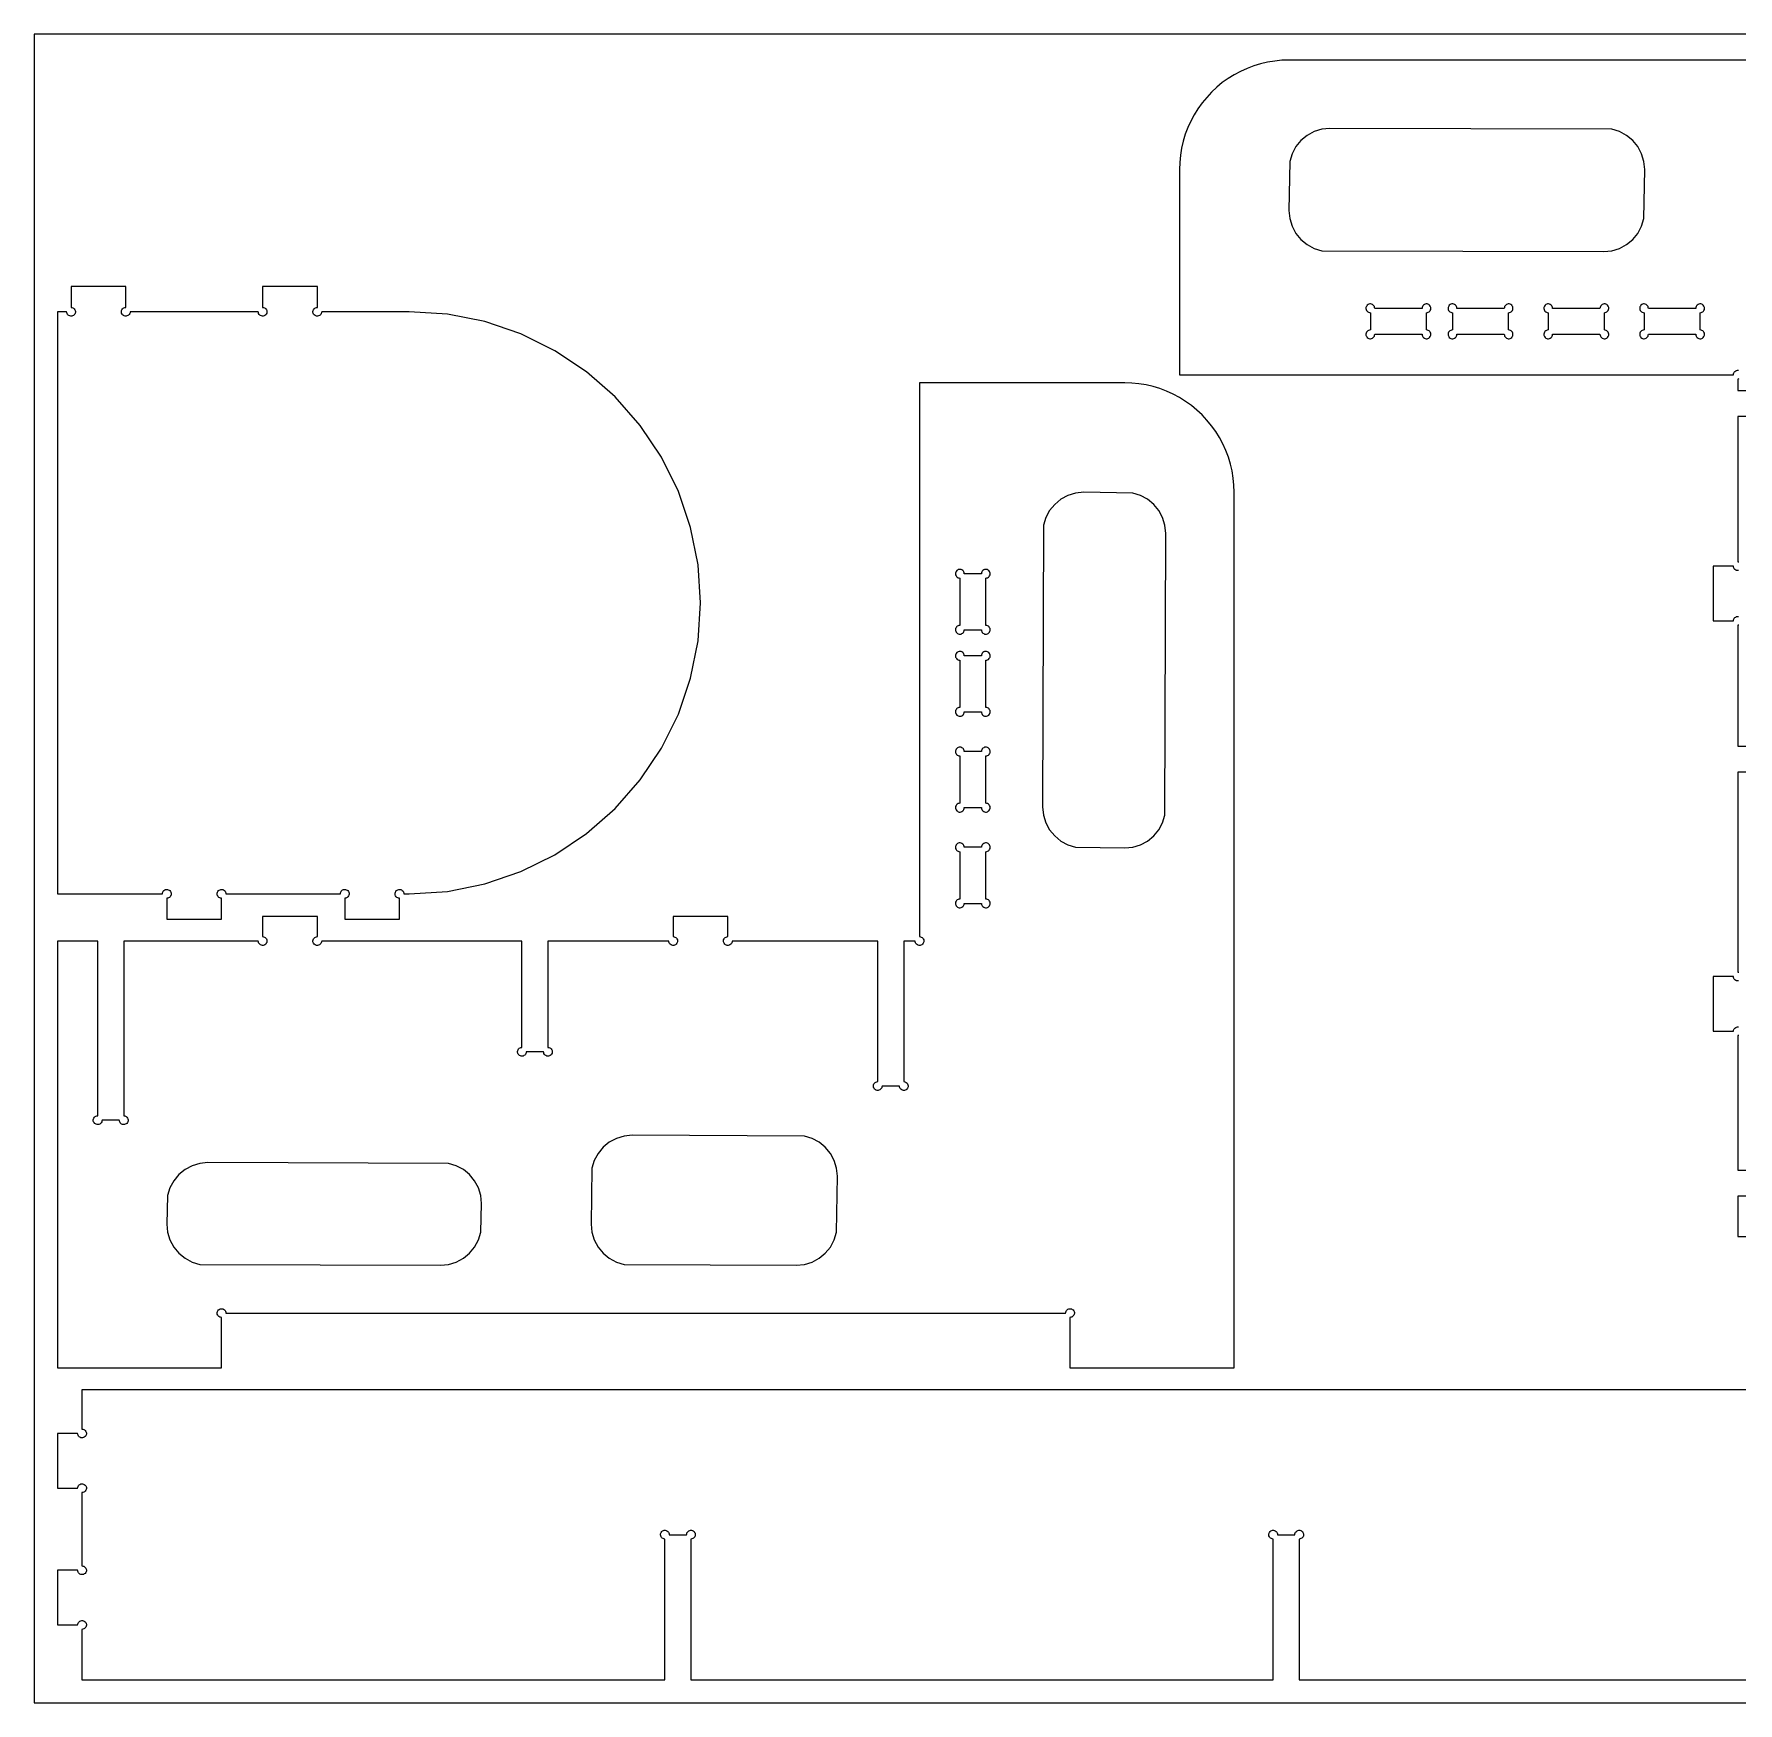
# Model space of a CAD drawing. Extents: x 0 to 2440, y -4410 to 1220.
# Drawn here: x 0 to 1245, y -2940 to -1720 of the extents above; entities that cross this region are included whole.
import ezdxf

# ---------------------------------------------------------------- set-up
doc = ezdxf.new("R2010")
doc.units = 0
doc.layers.add('CUT', color=1, linetype='Continuous')
doc.layers.add('REFERENCE-SHEET', color=8, linetype='Continuous')

msp = doc.modelspace()

# ---------------------------------------------------------------- linework, layer by layer
at = {"layer": 'CUT'}
for points in [[(1557, -1739), (917, -1739), (911.8, -1739.2), (906.6, -1739.7), (901.4, -1740.5), (896.3, -1741.7), (891.3, -1743.2), (886.4, -1745.1), (881.6, -1747.3), (877, -1749.7), (872.6, -1752.5), (868.3, -1755.5), (864.3, -1758.9), (860.4, -1762.4), (856.9, -1766.3), (853.5, -1770.3), (850.5, -1774.6), (847.7, -1779), (845.3, -1783.6), (843.1, -1788.4), (841.2, -1793.3), (839.7, -1798.3), (838.5, -1803.4), (837.7, -1808.6), (837.2, -1813.8), (837, -1819), (837, -1969), (1241.8, -1969), (1241.9, -1968.3), (1242.1, -1967.7), (1242.4, -1967.1), (1242.9, -1966.6), (1243.5, -1966.2), (1244.1, -1965.9), (1244.8, -1965.8), (1245.5, -1965.8)], [(1245.7, -1972.1), (1245, -1972.2), (1245, -1980.5), (1347.8, -1980.5)], [(1347.8, -1999.5), (1245, -1999.5), (1245, -2105.8), (1245.7, -2105.9)], [(1245.5, -2112.2), (1244.8, -2112.2), (1244.1, -2112.1), (1243.5, -2111.8), (1242.9, -2111.4), (1242.4, -2110.9), (1242.1, -2110.3), (1241.9, -2109.7), (1241.8, -2109), (1227, -2109), (1227, -2149), (1241.8, -2149), (1241.9, -2148.3), (1242.1, -2147.7), (1242.4, -2147.1), (1242.9, -2146.6), (1243.5, -2146.2), (1244.1, -2145.9), (1244.8, -2145.8), (1245.5, -2145.8)], [(1245.7, -2152.1), (1245, -2152.2), (1245, -2240.5), (1322.8, -2240.5)], [(1322.8, -2259.5), (1245, -2259.5), (1245, -2405.8), (1245.7, -2405.9)], [(1245.5, -2412.2), (1244.8, -2412.2), (1244.1, -2412.1), (1243.5, -2411.8), (1242.9, -2411.4), (1242.4, -2410.9), (1242.1, -2410.3), (1241.9, -2409.7), (1241.8, -2409), (1227, -2409), (1227, -2449), (1241.8, -2449), (1241.9, -2448.3), (1242.1, -2447.7), (1242.4, -2447.1), (1242.9, -2446.6), (1243.5, -2446.2), (1244.1, -2445.9), (1244.8, -2445.8), (1245.5, -2445.8)], [(1245.7, -2452.1), (1245, -2452.2), (1245, -2550.5), (1372.8, -2550.5)], [(1372.8, -2569.5), (1245, -2569.5), (1245, -2599), (1557, -2599)], [(1795, -2711), (35, -2711), (35, -2739.8), (35.7, -2739.9), (36.3, -2740.1), (36.9, -2740.4), (37.4, -2740.9), (37.8, -2741.5), (38.1, -2742.1), (38.2, -2742.8), (38.2, -2743.5), (38, -2744.1), (37.7, -2744.7), (37.3, -2745.3), (36.7, -2745.7), (36.1, -2746), (35.5, -2746.2), (34.8, -2746.2), (34.1, -2746.1), (33.5, -2745.8), (32.9, -2745.4), (32.4, -2744.9), (32.1, -2744.3), (31.9, -2743.7), (31.8, -2743), (17, -2743), (17, -2783), (31.8, -2783), (31.9, -2782.3), (32.1, -2781.7), (32.4, -2781.1), (32.9, -2780.6), (33.5, -2780.2), (34.1, -2779.9), (34.8, -2779.8), (35.5, -2779.8), (36.1, -2780), (36.7, -2780.3), (37.3, -2780.7), (37.7, -2781.3), (38, -2781.9), (38.2, -2782.5), (38.2, -2783.2), (38.1, -2783.9), (37.8, -2784.5), (37.4, -2785.1), (36.9, -2785.6), (36.3, -2785.9), (35.7, -2786.1), (35, -2786.2), (35, -2839.8), (35.7, -2839.9), (36.3, -2840.1), (36.9, -2840.4), (37.4, -2840.9), (37.8, -2841.5), (38.1, -2842.1), (38.2, -2842.8), (38.2, -2843.5), (38, -2844.1), (37.7, -2844.7), (37.3, -2845.3), (36.7, -2845.7), (36.1, -2846), (35.5, -2846.2), (34.8, -2846.2), (34.1, -2846.1), (33.5, -2845.8), (32.9, -2845.4), (32.4, -2844.9), (32.1, -2844.3), (31.9, -2843.7), (31.8, -2843), (17, -2843), (17, -2883), (31.8, -2883), (31.9, -2882.3), (32.1, -2881.7), (32.4, -2881.1), (32.9, -2880.6), (33.5, -2880.2), (34.1, -2879.9), (34.8, -2879.8), (35.5, -2879.8), (36.1, -2880), (36.7, -2880.3), (37.3, -2880.7), (37.7, -2881.3), (38, -2881.9), (38.2, -2882.5), (38.2, -2883.2), (38.1, -2883.9), (37.8, -2884.5), (37.4, -2885.1), (36.9, -2885.6), (36.3, -2885.9), (35.7, -2886.1), (35, -2886.2), (35, -2923), (461, -2923), (461, -2820.2), (460.3, -2820.1), (459.7, -2819.9), (459.1, -2819.6), (458.6, -2819.1), (458.2, -2818.5), (457.9, -2817.9), (457.8, -2817.2), (457.8, -2816.5), (458, -2815.9), (458.3, -2815.3), (458.7, -2814.7), (459.3, -2814.3), (459.9, -2814), (460.5, -2813.8), (461.2, -2813.8), (461.9, -2813.9), (462.5, -2814.2), (463.1, -2814.6), (463.6, -2815.1), (463.9, -2815.7), (464.1, -2816.3), (464.2, -2817), (476.8, -2817), (476.9, -2816.3), (477.1, -2815.7), (477.4, -2815.1), (477.9, -2814.6), (478.5, -2814.2), (479.1, -2813.9), (479.8, -2813.8), (480.5, -2813.8), (481.1, -2814), (481.7, -2814.3), (482.3, -2814.7), (482.7, -2815.3), (483, -2815.9), (483.2, -2816.5), (483.2, -2817.2), (483.1, -2817.9), (482.8, -2818.5), (482.4, -2819.1), (481.9, -2819.6), (481.3, -2819.9), (480.7, -2820.1), (480, -2820.2), (480, -2923), (905.5, -2923), (905.5, -2820.2), (904.8, -2820.1), (904.2, -2819.9), (903.6, -2819.6), (903.1, -2819.1), (902.7, -2818.5), (902.4, -2817.9), (902.3, -2817.2), (902.3, -2816.5), (902.5, -2815.9), (902.8, -2815.3), (903.2, -2814.7), (903.8, -2814.3), (904.4, -2814), (905, -2813.8), (905.7, -2813.8), (906.4, -2813.9), (907, -2814.2), (907.6, -2814.6), (908.1, -2815.1), (908.4, -2815.7), (908.6, -2816.3), (908.7, -2817), (921.3, -2817), (921.4, -2816.3), (921.6, -2815.7), (921.9, -2815.1), (922.4, -2814.6), (923, -2814.2), (923.6, -2813.9), (924.3, -2813.8), (925, -2813.8), (925.6, -2814), (926.2, -2814.3), (926.8, -2814.7), (927.2, -2815.3), (927.5, -2815.9), (927.7, -2816.5), (927.7, -2817.2), (927.6, -2817.9), (927.3, -2818.5), (926.9, -2819.1), (926.4, -2819.6), (925.8, -2819.9), (925.2, -2820.1), (924.5, -2820.2), (924.5, -2923), (1350, -2923)]]:
    msp.add_lwpolyline(points, dxfattribs=at)
for points in [[(1177, -1819), (1176.4, -1813.1), (1174.7, -1807.5), (1171.9, -1802.3), (1168.2, -1797.8), (1163.7, -1794.1), (1158.5, -1791.3), (1152.9, -1789.6), (947, -1789), (941.1, -1789.6), (935.5, -1791.3), (930.3, -1794.1), (925.8, -1797.8), (922.1, -1802.3), (919.3, -1807.5), (917.6, -1813.1), (917, -1849), (917.6, -1854.9), (919.3, -1860.5), (922.1, -1865.7), (925.8, -1870.2), (930.3, -1873.9), (935.5, -1876.7), (941.1, -1878.4), (1147, -1879), (1152.9, -1878.4), (1158.5, -1876.7), (1163.7, -1873.9), (1168.2, -1870.2), (1171.9, -1865.7), (1174.7, -1860.5), (1176.4, -1854.9)], [(67, -1904.5), (27, -1904.5), (27, -1919.8), (27.7, -1919.9), (28.3, -1920.1), (28.9, -1920.4), (29.4, -1920.9), (29.8, -1921.5), (30.1, -1922.1), (30.2, -1922.8), (30.2, -1923.5), (30, -1924.1), (29.7, -1924.7), (29.3, -1925.3), (28.7, -1925.7), (28.1, -1926), (27.5, -1926.2), (26.8, -1926.2), (26.1, -1926.1), (25.5, -1925.8), (24.9, -1925.4), (24.4, -1924.9), (24.1, -1924.3), (23.9, -1923.7), (23.8, -1923), (17, -1923), (17, -2348.5), (93.8, -2348.5), (93.9, -2347.8), (94.1, -2347.2), (94.4, -2346.6), (94.9, -2346.1), (95.5, -2345.7), (96.1, -2345.4), (96.8, -2345.3), (97.5, -2345.3), (98.1, -2345.5), (98.7, -2345.8), (99.3, -2346.2), (99.7, -2346.8), (100, -2347.4), (100.2, -2348), (100.2, -2348.7), (100.1, -2349.4), (99.8, -2350), (99.4, -2350.6), (98.9, -2351.1), (98.3, -2351.4), (97.7, -2351.6), (97, -2351.7), (97, -2367), (137, -2367), (137, -2351.7), (136.3, -2351.6), (135.7, -2351.4), (135.1, -2351.1), (134.6, -2350.6), (134.2, -2350), (133.9, -2349.4), (133.8, -2348.7), (133.8, -2348), (134, -2347.4), (134.3, -2346.8), (134.7, -2346.2), (135.3, -2345.8), (135.9, -2345.5), (136.5, -2345.3), (137.2, -2345.3), (137.9, -2345.4), (138.5, -2345.7), (139.1, -2346.1), (139.6, -2346.6), (139.9, -2347.2), (140.1, -2347.8), (140.2, -2348.5), (223.8, -2348.5), (223.9, -2347.8), (224.1, -2347.2), (224.4, -2346.6), (224.9, -2346.1), (225.5, -2345.7), (226.1, -2345.4), (226.8, -2345.3), (227.5, -2345.3), (228.1, -2345.5), (228.7, -2345.8), (229.3, -2346.2), (229.7, -2346.8), (230, -2347.4), (230.2, -2348), (230.2, -2348.7), (230.1, -2349.4), (229.8, -2350), (229.4, -2350.6), (228.9, -2351.1), (228.3, -2351.4), (227.7, -2351.6), (227, -2351.7), (227, -2367), (267, -2367), (267, -2351.7), (266.3, -2351.6), (265.7, -2351.4), (265.1, -2351.1), (264.6, -2350.6), (264.2, -2350), (263.9, -2349.4), (263.8, -2348.7), (263.8, -2348), (264, -2347.4), (264.3, -2346.8), (264.7, -2346.2), (265.3, -2345.8), (265.9, -2345.5), (266.5, -2345.3), (267.2, -2345.3), (267.9, -2345.4), (268.5, -2345.7), (269.1, -2346.1), (269.6, -2346.6), (269.9, -2347.2), (270.1, -2347.8), (270.2, -2348.5), (274.2, -2348.5), (302, -2346.7), (329.3, -2341.3), (355.7, -2332.3), (380.6, -2320), (403.8, -2304.5), (424.7, -2286.2), (443, -2265.3), (458.5, -2242.1), (470.8, -2217.2), (479.8, -2190.8), (485.2, -2163.5), (487, -2135.8), (485.2, -2108), (479.8, -2080.7), (470.8, -2054.3), (458.5, -2029.4), (443, -2006.2), (424.7, -1985.3), (403.8, -1967), (380.6, -1951.5), (355.7, -1939.2), (329.3, -1930.2), (302, -1924.8), (274.2, -1923), (210.2, -1923), (210.1, -1923.7), (209.9, -1924.3), (209.6, -1924.9), (209.1, -1925.4), (208.5, -1925.8), (207.9, -1926.1), (207.2, -1926.2), (206.5, -1926.2), (205.9, -1926), (205.3, -1925.7), (204.7, -1925.3), (204.3, -1924.7), (204, -1924.1), (203.8, -1923.5), (203.8, -1922.8), (203.9, -1922.1), (204.2, -1921.5), (204.6, -1920.9), (205.1, -1920.4), (205.7, -1920.1), (206.3, -1919.9), (207, -1919.8), (207, -1904.5), (167, -1904.5), (167, -1919.8), (167.7, -1919.9), (168.3, -1920.1), (168.9, -1920.4), (169.4, -1920.9), (169.8, -1921.5), (170.1, -1922.1), (170.2, -1922.8), (170.2, -1923.5), (170, -1924.1), (169.7, -1924.7), (169.3, -1925.3), (168.7, -1925.7), (168.1, -1926), (167.5, -1926.2), (166.8, -1926.2), (166.1, -1926.1), (165.5, -1925.8), (164.9, -1925.4), (164.4, -1924.9), (164.1, -1924.3), (163.9, -1923.7), (163.8, -1923), (70.2, -1923), (70.1, -1923.7), (69.9, -1924.3), (69.6, -1924.9), (69.1, -1925.4), (68.5, -1925.8), (67.9, -1926.1), (67.2, -1926.2), (66.5, -1926.2), (65.9, -1926), (65.3, -1925.7), (64.7, -1925.3), (64.3, -1924.7), (64, -1924.1), (63.8, -1923.5), (63.8, -1922.8), (63.9, -1922.1), (64.2, -1921.5), (64.6, -1920.9), (65.1, -1920.4), (65.7, -1920.1), (66.3, -1919.9), (67, -1919.8)], [(1014.3, -1939.5), (1014.4, -1940.2), (1014.6, -1940.8), (1014.9, -1941.4), (1015.4, -1941.9), (1016, -1942.3), (1016.6, -1942.6), (1017.3, -1942.7), (1018, -1942.7), (1018.6, -1942.5), (1019.2, -1942.2), (1019.8, -1941.8), (1020.2, -1941.2), (1020.5, -1940.6), (1020.7, -1940), (1020.7, -1939.3), (1020.6, -1938.6), (1020.3, -1938), (1019.9, -1937.4), (1019.4, -1936.9), (1018.8, -1936.6), (1018.2, -1936.4), (1017.5, -1936.3), (1017.5, -1923.7), (1018.2, -1923.6), (1018.8, -1923.4), (1019.4, -1923.1), (1019.9, -1922.6), (1020.3, -1922), (1020.6, -1921.4), (1020.7, -1920.7), (1020.7, -1920), (1020.5, -1919.4), (1020.2, -1918.8), (1019.8, -1918.2), (1019.2, -1917.8), (1018.6, -1917.5), (1018, -1917.3), (1017.3, -1917.3), (1016.6, -1917.4), (1016, -1917.7), (1015.4, -1918.1), (1014.9, -1918.6), (1014.6, -1919.2), (1014.4, -1919.8), (1014.3, -1920.5), (979.7, -1920.5), (979.6, -1919.8), (979.4, -1919.2), (979.1, -1918.6), (978.6, -1918.1), (978, -1917.7), (977.4, -1917.4), (976.7, -1917.3), (976, -1917.3), (975.4, -1917.5), (974.8, -1917.8), (974.2, -1918.2), (973.8, -1918.8), (973.5, -1919.4), (973.3, -1920), (973.3, -1920.7), (973.4, -1921.4), (973.7, -1922), (974.1, -1922.6), (974.6, -1923.1), (975.2, -1923.4), (975.8, -1923.6), (976.5, -1923.7), (976.5, -1936.3), (975.8, -1936.4), (975.2, -1936.6), (974.6, -1936.9), (974.1, -1937.4), (973.7, -1938), (973.4, -1938.6), (973.3, -1939.3), (973.3, -1940), (973.5, -1940.6), (973.8, -1941.2), (974.2, -1941.8), (974.8, -1942.2), (975.4, -1942.5), (976, -1942.7), (976.7, -1942.7), (977.4, -1942.6), (978, -1942.3), (978.6, -1941.9), (979.1, -1941.4), (979.4, -1940.8), (979.6, -1940.2), (979.7, -1939.5)], [(1074.3, -1939.5), (1074.4, -1940.2), (1074.6, -1940.8), (1074.9, -1941.4), (1075.4, -1941.9), (1076, -1942.3), (1076.6, -1942.6), (1077.3, -1942.7), (1078, -1942.7), (1078.6, -1942.5), (1079.2, -1942.2), (1079.8, -1941.8), (1080.2, -1941.2), (1080.5, -1940.6), (1080.7, -1940), (1080.7, -1939.3), (1080.6, -1938.6), (1080.3, -1938), (1079.9, -1937.4), (1079.4, -1936.9), (1078.8, -1936.6), (1078.2, -1936.4), (1077.5, -1936.3), (1077.5, -1923.7), (1078.2, -1923.6), (1078.8, -1923.4), (1079.4, -1923.1), (1079.9, -1922.6), (1080.3, -1922), (1080.6, -1921.4), (1080.7, -1920.7), (1080.7, -1920), (1080.5, -1919.4), (1080.2, -1918.8), (1079.8, -1918.2), (1079.2, -1917.8), (1078.6, -1917.5), (1078, -1917.3), (1077.3, -1917.3), (1076.6, -1917.4), (1076, -1917.7), (1075.4, -1918.1), (1074.9, -1918.6), (1074.6, -1919.2), (1074.4, -1919.8), (1074.3, -1920.5), (1039.7, -1920.5), (1039.6, -1919.8), (1039.4, -1919.2), (1039.1, -1918.6), (1038.6, -1918.1), (1038, -1917.7), (1037.4, -1917.4), (1036.7, -1917.3), (1036, -1917.3), (1035.4, -1917.5), (1034.8, -1917.8), (1034.2, -1918.2), (1033.8, -1918.8), (1033.5, -1919.4), (1033.3, -1920), (1033.3, -1920.7), (1033.4, -1921.4), (1033.7, -1922), (1034.1, -1922.6), (1034.6, -1923.1), (1035.2, -1923.4), (1035.8, -1923.6), (1036.5, -1923.7), (1036.5, -1936.3), (1035.8, -1936.4), (1035.2, -1936.6), (1034.6, -1936.9), (1034.1, -1937.4), (1033.7, -1938), (1033.4, -1938.6), (1033.3, -1939.3), (1033.3, -1940), (1033.5, -1940.6), (1033.8, -1941.2), (1034.2, -1941.8), (1034.8, -1942.2), (1035.4, -1942.5), (1036, -1942.7), (1036.7, -1942.7), (1037.4, -1942.6), (1038, -1942.3), (1038.6, -1941.9), (1039.1, -1941.4), (1039.4, -1940.8), (1039.6, -1940.2), (1039.7, -1939.5)], [(1144.3, -1939.5), (1144.4, -1940.2), (1144.6, -1940.8), (1144.9, -1941.4), (1145.4, -1941.9), (1146, -1942.3), (1146.6, -1942.6), (1147.3, -1942.7), (1148, -1942.7), (1148.6, -1942.5), (1149.2, -1942.2), (1149.8, -1941.8), (1150.2, -1941.2), (1150.5, -1940.6), (1150.7, -1940), (1150.7, -1939.3), (1150.6, -1938.6), (1150.3, -1938), (1149.9, -1937.4), (1149.4, -1936.9), (1148.8, -1936.6), (1148.2, -1936.4), (1147.5, -1936.3), (1147.5, -1923.7), (1148.2, -1923.6), (1148.8, -1923.4), (1149.4, -1923.1), (1149.9, -1922.6), (1150.3, -1922), (1150.6, -1921.4), (1150.7, -1920.7), (1150.7, -1920), (1150.5, -1919.4), (1150.2, -1918.8), (1149.8, -1918.2), (1149.2, -1917.8), (1148.6, -1917.5), (1148, -1917.3), (1147.3, -1917.3), (1146.6, -1917.4), (1146, -1917.7), (1145.4, -1918.1), (1144.9, -1918.6), (1144.6, -1919.2), (1144.4, -1919.8), (1144.3, -1920.5), (1109.7, -1920.5), (1109.6, -1919.8), (1109.4, -1919.2), (1109.1, -1918.6), (1108.6, -1918.1), (1108, -1917.7), (1107.4, -1917.4), (1106.7, -1917.3), (1106, -1917.3), (1105.4, -1917.5), (1104.8, -1917.8), (1104.2, -1918.2), (1103.8, -1918.8), (1103.5, -1919.4), (1103.3, -1920), (1103.3, -1920.7), (1103.4, -1921.4), (1103.7, -1922), (1104.1, -1922.6), (1104.6, -1923.1), (1105.2, -1923.4), (1105.8, -1923.6), (1106.5, -1923.7), (1106.5, -1936.3), (1105.8, -1936.4), (1105.2, -1936.6), (1104.6, -1936.9), (1104.1, -1937.4), (1103.7, -1938), (1103.4, -1938.6), (1103.3, -1939.3), (1103.3, -1940), (1103.5, -1940.6), (1103.8, -1941.2), (1104.2, -1941.8), (1104.8, -1942.2), (1105.4, -1942.5), (1106, -1942.7), (1106.7, -1942.7), (1107.4, -1942.6), (1108, -1942.3), (1108.6, -1941.9), (1109.1, -1941.4), (1109.4, -1940.8), (1109.6, -1940.2), (1109.7, -1939.5)], [(1214.3, -1939.5), (1214.4, -1940.2), (1214.6, -1940.8), (1214.9, -1941.4), (1215.4, -1941.9), (1216, -1942.3), (1216.6, -1942.6), (1217.3, -1942.7), (1218, -1942.7), (1218.6, -1942.5), (1219.2, -1942.2), (1219.8, -1941.8), (1220.2, -1941.2), (1220.5, -1940.6), (1220.7, -1940), (1220.7, -1939.3), (1220.6, -1938.6), (1220.3, -1938), (1219.9, -1937.4), (1219.4, -1936.9), (1218.8, -1936.6), (1218.2, -1936.4), (1217.5, -1936.3), (1217.5, -1923.7), (1218.2, -1923.6), (1218.8, -1923.4), (1219.4, -1923.1), (1219.9, -1922.6), (1220.3, -1922), (1220.6, -1921.4), (1220.7, -1920.7), (1220.7, -1920), (1220.5, -1919.4), (1220.2, -1918.8), (1219.8, -1918.2), (1219.2, -1917.8), (1218.6, -1917.5), (1218, -1917.3), (1217.3, -1917.3), (1216.6, -1917.4), (1216, -1917.7), (1215.4, -1918.1), (1214.9, -1918.6), (1214.6, -1919.2), (1214.4, -1919.8), (1214.3, -1920.5), (1179.7, -1920.5), (1179.6, -1919.8), (1179.4, -1919.2), (1179.1, -1918.6), (1178.6, -1918.1), (1178, -1917.7), (1177.4, -1917.4), (1176.7, -1917.3), (1176, -1917.3), (1175.4, -1917.5), (1174.8, -1917.8), (1174.2, -1918.2), (1173.8, -1918.8), (1173.5, -1919.4), (1173.3, -1920), (1173.3, -1920.7), (1173.4, -1921.4), (1173.7, -1922), (1174.1, -1922.6), (1174.6, -1923.1), (1175.2, -1923.4), (1175.8, -1923.6), (1176.5, -1923.7), (1176.5, -1936.3), (1175.8, -1936.4), (1175.2, -1936.6), (1174.6, -1936.9), (1174.1, -1937.4), (1173.7, -1938), (1173.4, -1938.6), (1173.3, -1939.3), (1173.3, -1940), (1173.5, -1940.6), (1173.8, -1941.2), (1174.2, -1941.8), (1174.8, -1942.2), (1175.4, -1942.5), (1176, -1942.7), (1176.7, -1942.7), (1177.4, -1942.6), (1178, -1942.3), (1178.6, -1941.9), (1179.1, -1941.4), (1179.4, -1940.8), (1179.6, -1940.2), (1179.7, -1939.5)], [(356.5, -2383), (210.2, -2383), (210.1, -2383.7), (209.9, -2384.3), (209.6, -2384.9), (209.1, -2385.4), (208.5, -2385.8), (207.9, -2386.1), (207.2, -2386.2), (206.5, -2386.2), (205.9, -2386), (205.3, -2385.7), (204.7, -2385.3), (204.3, -2384.7), (204, -2384.1), (203.8, -2383.5), (203.8, -2382.8), (203.9, -2382.1), (204.2, -2381.5), (204.6, -2380.9), (205.1, -2380.4), (205.7, -2380.1), (206.3, -2379.9), (207, -2379.8), (207, -2365), (167, -2365), (167, -2379.8), (167.7, -2379.9), (168.3, -2380.1), (168.9, -2380.4), (169.4, -2380.9), (169.8, -2381.5), (170.1, -2382.1), (170.2, -2382.8), (170.2, -2383.5), (170, -2384.1), (169.7, -2384.7), (169.3, -2385.3), (168.7, -2385.7), (168.1, -2386), (167.5, -2386.2), (166.8, -2386.2), (166.1, -2386.1), (165.5, -2385.8), (164.9, -2385.4), (164.4, -2384.9), (164.1, -2384.3), (163.9, -2383.7), (163.8, -2383), (65.5, -2383), (65.5, -2510.8), (66.2, -2510.9), (66.8, -2511.1), (67.4, -2511.4), (67.9, -2511.9), (68.3, -2512.5), (68.6, -2513.1), (68.7, -2513.8), (68.7, -2514.5), (68.5, -2515.1), (68.2, -2515.7), (67.8, -2516.3), (67.2, -2516.7), (66.6, -2517), (66, -2517.2), (65.3, -2517.2), (64.6, -2517.1), (64, -2516.8), (63.4, -2516.4), (62.9, -2515.9), (62.6, -2515.3), (62.4, -2514.7), (62.3, -2514), (49.7, -2514), (49.6, -2514.7), (49.4, -2515.3), (49.1, -2515.9), (48.6, -2516.4), (48, -2516.8), (47.4, -2517.1), (46.7, -2517.2), (46, -2517.2), (45.4, -2517), (44.8, -2516.7), (44.2, -2516.3), (43.8, -2515.7), (43.5, -2515.1), (43.3, -2514.5), (43.3, -2513.8), (43.4, -2513.1), (43.7, -2512.5), (44.1, -2511.9), (44.6, -2511.4), (45.2, -2511.1), (45.8, -2510.9), (46.5, -2510.8), (46.5, -2383), (17, -2383), (17, -2695), (137, -2695), (137, -2658.2), (136.3, -2658.1), (135.7, -2657.9), (135.1, -2657.6), (134.6, -2657.1), (134.2, -2656.5), (133.9, -2655.9), (133.8, -2655.2), (133.8, -2654.5), (134, -2653.9), (134.3, -2653.3), (134.7, -2652.7), (135.3, -2652.3), (135.9, -2652), (136.5, -2651.8), (137.2, -2651.8), (137.9, -2651.9), (138.5, -2652.2), (139.1, -2652.6), (139.6, -2653.1), (139.9, -2653.7), (140.1, -2654.3), (140.2, -2655), (753.8, -2655), (753.9, -2654.3), (754.1, -2653.7), (754.4, -2653.1), (754.9, -2652.6), (755.5, -2652.2), (756.1, -2651.9), (756.8, -2651.8), (757.5, -2651.8), (758.1, -2652), (758.7, -2652.3), (759.3, -2652.7), (759.7, -2653.3), (760, -2653.9), (760.2, -2654.5), (760.2, -2655.2), (760.1, -2655.9), (759.8, -2656.5), (759.4, -2657.1), (758.9, -2657.6), (758.3, -2657.9), (757.7, -2658.1), (757, -2658.2), (757, -2695), (877, -2695), (877, -2055), (876.8, -2049.8), (876.3, -2044.6), (875.5, -2039.4), (874.3, -2034.3), (872.8, -2029.3), (870.9, -2024.4), (868.7, -2019.6), (866.3, -2015), (863.5, -2010.6), (860.5, -2006.3), (857.1, -2002.3), (853.6, -1998.4), (849.7, -1994.9), (845.7, -1991.5), (841.4, -1988.5), (837, -1985.7), (832.4, -1983.3), (827.6, -1981.1), (822.7, -1979.2), (817.7, -1977.7), (812.6, -1976.5), (807.4, -1975.7), (802.2, -1975.2), (797, -1975), (647, -1975), (647, -2379.8), (647.7, -2379.9), (648.3, -2380.1), (648.9, -2380.4), (649.4, -2380.9), (649.8, -2381.5), (650.1, -2382.1), (650.2, -2382.8), (650.2, -2383.5), (650, -2384.1), (649.7, -2384.7), (649.3, -2385.3), (648.7, -2385.7), (648.1, -2386), (647.5, -2386.2), (646.8, -2386.2), (646.1, -2386.1), (645.5, -2385.8), (644.9, -2385.4), (644.4, -2384.9), (644.1, -2384.3), (643.9, -2383.7), (643.8, -2383), (635.5, -2383), (635.5, -2485.8), (636.2, -2485.9), (636.8, -2486.1), (637.4, -2486.4), (637.9, -2486.9), (638.3, -2487.5), (638.6, -2488.1), (638.7, -2488.8), (638.7, -2489.5), (638.5, -2490.1), (638.2, -2490.7), (637.8, -2491.3), (637.2, -2491.7), (636.6, -2492), (636, -2492.2), (635.3, -2492.2), (634.6, -2492.1), (634, -2491.8), (633.4, -2491.4), (632.9, -2490.9), (632.6, -2490.3), (632.4, -2489.7), (632.3, -2489), (619.7, -2489), (619.6, -2489.7), (619.4, -2490.3), (619.1, -2490.9), (618.6, -2491.4), (618, -2491.8), (617.4, -2492.1), (616.7, -2492.2), (616, -2492.2), (615.4, -2492), (614.8, -2491.7), (614.2, -2491.3), (613.8, -2490.7), (613.5, -2490.1), (613.3, -2489.5), (613.3, -2488.8), (613.4, -2488.1), (613.7, -2487.5), (614.1, -2486.9), (614.6, -2486.4), (615.2, -2486.1), (615.8, -2485.9), (616.5, -2485.8), (616.5, -2383), (510.2, -2383), (510.1, -2383.7), (509.9, -2384.3), (509.6, -2384.9), (509.1, -2385.4), (508.5, -2385.8), (507.9, -2386.1), (507.2, -2386.2), (506.5, -2386.2), (505.9, -2386), (505.3, -2385.7), (504.7, -2385.3), (504.3, -2384.7), (504, -2384.1), (503.8, -2383.5), (503.8, -2382.8), (503.9, -2382.1), (504.2, -2381.5), (504.6, -2380.9), (505.1, -2380.4), (505.7, -2380.1), (506.3, -2379.9), (507, -2379.8), (507, -2365), (467, -2365), (467, -2379.8), (467.7, -2379.9), (468.3, -2380.1), (468.9, -2380.4), (469.4, -2380.9), (469.8, -2381.5), (470.1, -2382.1), (470.2, -2382.8), (470.2, -2383.5), (470, -2384.1), (469.7, -2384.7), (469.3, -2385.3), (468.7, -2385.7), (468.1, -2386), (467.5, -2386.2), (466.8, -2386.2), (466.1, -2386.1), (465.5, -2385.8), (464.9, -2385.4), (464.4, -2384.9), (464.1, -2384.3), (463.9, -2383.7), (463.8, -2383), (375.5, -2383), (375.5, -2460.8), (376.2, -2460.9), (376.8, -2461.1), (377.4, -2461.4), (377.9, -2461.9), (378.3, -2462.5), (378.6, -2463.1), (378.7, -2463.8), (378.7, -2464.5), (378.5, -2465.1), (378.2, -2465.7), (377.8, -2466.3), (377.2, -2466.7), (376.6, -2467), (376, -2467.2), (375.3, -2467.2), (374.6, -2467.1), (374, -2466.8), (373.4, -2466.4), (372.9, -2465.9), (372.6, -2465.3), (372.4, -2464.7), (372.3, -2464), (359.7, -2464), (359.6, -2464.7), (359.4, -2465.3), (359.1, -2465.9), (358.6, -2466.4), (358, -2466.8), (357.4, -2467.1), (356.7, -2467.2), (356, -2467.2), (355.4, -2467), (354.8, -2466.7), (354.2, -2466.3), (353.8, -2465.7), (353.5, -2465.1), (353.3, -2464.5), (353.3, -2463.8), (353.4, -2463.1), (353.7, -2462.5), (354.1, -2461.9), (354.6, -2461.4), (355.2, -2461.1), (355.8, -2460.9), (356.5, -2460.8)], [(797, -2315), (802.9, -2314.4), (808.5, -2312.7), (813.7, -2309.9), (818.2, -2306.2), (821.9, -2301.7), (824.7, -2296.5), (826.4, -2290.9), (827, -2085), (826.4, -2079.1), (824.7, -2073.5), (821.9, -2068.3), (818.2, -2063.8), (813.7, -2060.1), (808.5, -2057.3), (802.9, -2055.6), (767, -2055), (761.1, -2055.6), (755.5, -2057.3), (750.3, -2060.1), (745.8, -2063.8), (742.1, -2068.3), (739.3, -2073.5), (737.6, -2079.1), (737, -2285), (737.6, -2290.9), (739.3, -2296.5), (742.1, -2301.7), (745.8, -2306.2), (750.3, -2309.9), (755.5, -2312.7), (761.1, -2314.4)], [(676.5, -2152.3), (675.8, -2152.4), (675.2, -2152.6), (674.6, -2152.9), (674.1, -2153.4), (673.7, -2154), (673.4, -2154.6), (673.3, -2155.3), (673.3, -2156), (673.5, -2156.6), (673.8, -2157.2), (674.2, -2157.8), (674.8, -2158.2), (675.4, -2158.5), (676, -2158.7), (676.7, -2158.7), (677.4, -2158.6), (678, -2158.3), (678.6, -2157.9), (679.1, -2157.4), (679.4, -2156.8), (679.6, -2156.2), (679.7, -2155.5), (692.3, -2155.5), (692.4, -2156.2), (692.6, -2156.8), (692.9, -2157.4), (693.4, -2157.9), (694, -2158.3), (694.6, -2158.6), (695.3, -2158.7), (696, -2158.7), (696.6, -2158.5), (697.2, -2158.2), (697.8, -2157.8), (698.2, -2157.2), (698.5, -2156.6), (698.7, -2156), (698.7, -2155.3), (698.6, -2154.6), (698.3, -2154), (697.9, -2153.4), (697.4, -2152.9), (696.8, -2152.6), (696.2, -2152.4), (695.5, -2152.3), (695.5, -2117.7), (696.2, -2117.6), (696.8, -2117.4), (697.4, -2117.1), (697.9, -2116.6), (698.3, -2116), (698.6, -2115.4), (698.7, -2114.7), (698.7, -2114), (698.5, -2113.4), (698.2, -2112.8), (697.8, -2112.2), (697.2, -2111.8), (696.6, -2111.5), (696, -2111.3), (695.3, -2111.3), (694.6, -2111.4), (694, -2111.7), (693.4, -2112.1), (692.9, -2112.6), (692.6, -2113.2), (692.4, -2113.8), (692.3, -2114.5), (679.7, -2114.5), (679.6, -2113.8), (679.4, -2113.2), (679.1, -2112.6), (678.6, -2112.1), (678, -2111.7), (677.4, -2111.4), (676.7, -2111.3), (676, -2111.3), (675.4, -2111.5), (674.8, -2111.8), (674.2, -2112.2), (673.8, -2112.8), (673.5, -2113.4), (673.3, -2114), (673.3, -2114.7), (673.4, -2115.4), (673.7, -2116), (674.1, -2116.6), (674.6, -2117.1), (675.2, -2117.4), (675.8, -2117.6), (676.5, -2117.7)], [(676.5, -2212.3), (675.8, -2212.4), (675.2, -2212.6), (674.6, -2212.9), (674.1, -2213.4), (673.7, -2214), (673.4, -2214.6), (673.3, -2215.3), (673.3, -2216), (673.5, -2216.6), (673.8, -2217.2), (674.2, -2217.8), (674.8, -2218.2), (675.4, -2218.5), (676, -2218.7), (676.7, -2218.7), (677.4, -2218.6), (678, -2218.3), (678.6, -2217.9), (679.1, -2217.4), (679.4, -2216.8), (679.6, -2216.2), (679.7, -2215.5), (692.3, -2215.5), (692.4, -2216.2), (692.6, -2216.8), (692.9, -2217.4), (693.4, -2217.9), (694, -2218.3), (694.6, -2218.6), (695.3, -2218.7), (696, -2218.7), (696.6, -2218.5), (697.2, -2218.2), (697.8, -2217.8), (698.2, -2217.2), (698.5, -2216.6), (698.7, -2216), (698.7, -2215.3), (698.6, -2214.6), (698.3, -2214), (697.9, -2213.4), (697.4, -2212.9), (696.8, -2212.6), (696.2, -2212.4), (695.5, -2212.3), (695.5, -2177.7), (696.2, -2177.6), (696.8, -2177.4), (697.4, -2177.1), (697.9, -2176.6), (698.3, -2176), (698.6, -2175.4), (698.7, -2174.7), (698.7, -2174), (698.5, -2173.4), (698.2, -2172.8), (697.8, -2172.2), (697.2, -2171.8), (696.6, -2171.5), (696, -2171.3), (695.3, -2171.3), (694.6, -2171.4), (694, -2171.7), (693.4, -2172.1), (692.9, -2172.6), (692.6, -2173.2), (692.4, -2173.8), (692.3, -2174.5), (679.7, -2174.5), (679.6, -2173.8), (679.4, -2173.2), (679.1, -2172.6), (678.6, -2172.1), (678, -2171.7), (677.4, -2171.4), (676.7, -2171.3), (676, -2171.3), (675.4, -2171.5), (674.8, -2171.8), (674.2, -2172.2), (673.8, -2172.8), (673.5, -2173.4), (673.3, -2174), (673.3, -2174.7), (673.4, -2175.4), (673.7, -2176), (674.1, -2176.6), (674.6, -2177.1), (675.2, -2177.4), (675.8, -2177.6), (676.5, -2177.7)], [(676.5, -2282.3), (675.8, -2282.4), (675.2, -2282.6), (674.6, -2282.9), (674.1, -2283.4), (673.7, -2284), (673.4, -2284.6), (673.3, -2285.3), (673.3, -2286), (673.5, -2286.6), (673.8, -2287.2), (674.2, -2287.8), (674.8, -2288.2), (675.4, -2288.5), (676, -2288.7), (676.7, -2288.7), (677.4, -2288.6), (678, -2288.3), (678.6, -2287.9), (679.1, -2287.4), (679.4, -2286.8), (679.6, -2286.2), (679.7, -2285.5), (692.3, -2285.5), (692.4, -2286.2), (692.6, -2286.8), (692.9, -2287.4), (693.4, -2287.9), (694, -2288.3), (694.6, -2288.6), (695.3, -2288.7), (696, -2288.7), (696.6, -2288.5), (697.2, -2288.2), (697.8, -2287.8), (698.2, -2287.2), (698.5, -2286.6), (698.7, -2286), (698.7, -2285.3), (698.6, -2284.6), (698.3, -2284), (697.9, -2283.4), (697.4, -2282.9), (696.8, -2282.6), (696.2, -2282.4), (695.5, -2282.3), (695.5, -2247.7), (696.2, -2247.6), (696.8, -2247.4), (697.4, -2247.1), (697.9, -2246.6), (698.3, -2246), (698.6, -2245.4), (698.7, -2244.7), (698.7, -2244), (698.5, -2243.4), (698.2, -2242.8), (697.8, -2242.2), (697.2, -2241.8), (696.6, -2241.5), (696, -2241.3), (695.3, -2241.3), (694.6, -2241.4), (694, -2241.7), (693.4, -2242.1), (692.9, -2242.6), (692.6, -2243.2), (692.4, -2243.8), (692.3, -2244.5), (679.7, -2244.5), (679.6, -2243.8), (679.4, -2243.2), (679.1, -2242.6), (678.6, -2242.1), (678, -2241.7), (677.4, -2241.4), (676.7, -2241.3), (676, -2241.3), (675.4, -2241.5), (674.8, -2241.8), (674.2, -2242.2), (673.8, -2242.8), (673.5, -2243.4), (673.3, -2244), (673.3, -2244.7), (673.4, -2245.4), (673.7, -2246), (674.1, -2246.6), (674.6, -2247.1), (675.2, -2247.4), (675.8, -2247.6), (676.5, -2247.7)], [(676.5, -2352.3), (675.8, -2352.4), (675.2, -2352.6), (674.6, -2352.9), (674.1, -2353.4), (673.7, -2354), (673.4, -2354.6), (673.3, -2355.3), (673.3, -2356), (673.5, -2356.6), (673.8, -2357.2), (674.2, -2357.8), (674.8, -2358.2), (675.4, -2358.5), (676, -2358.7), (676.7, -2358.7), (677.4, -2358.6), (678, -2358.3), (678.6, -2357.9), (679.1, -2357.4), (679.4, -2356.8), (679.6, -2356.2), (679.7, -2355.5), (692.3, -2355.5), (692.4, -2356.2), (692.6, -2356.8), (692.9, -2357.4), (693.4, -2357.9), (694, -2358.3), (694.6, -2358.6), (695.3, -2358.7), (696, -2358.7), (696.6, -2358.5), (697.2, -2358.2), (697.8, -2357.8), (698.2, -2357.2), (698.5, -2356.6), (698.7, -2356), (698.7, -2355.3), (698.6, -2354.6), (698.3, -2354), (697.9, -2353.4), (697.4, -2352.9), (696.8, -2352.6), (696.2, -2352.4), (695.5, -2352.3), (695.5, -2317.7), (696.2, -2317.6), (696.8, -2317.4), (697.4, -2317.1), (697.9, -2316.6), (698.3, -2316), (698.6, -2315.4), (698.7, -2314.7), (698.7, -2314), (698.5, -2313.4), (698.2, -2312.8), (697.8, -2312.2), (697.2, -2311.8), (696.6, -2311.5), (696, -2311.3), (695.3, -2311.3), (694.6, -2311.4), (694, -2311.7), (693.4, -2312.1), (692.9, -2312.6), (692.6, -2313.2), (692.4, -2313.8), (692.3, -2314.5), (679.7, -2314.5), (679.6, -2313.8), (679.4, -2313.2), (679.1, -2312.6), (678.6, -2312.1), (678, -2311.7), (677.4, -2311.4), (676.7, -2311.3), (676, -2311.3), (675.4, -2311.5), (674.8, -2311.8), (674.2, -2312.2), (673.8, -2312.8), (673.5, -2313.4), (673.3, -2314), (673.3, -2314.7), (673.4, -2315.4), (673.7, -2316), (674.1, -2316.6), (674.6, -2317.1), (675.2, -2317.4), (675.8, -2317.6), (676.5, -2317.7)], [(557, -2620), (562.9, -2619.4), (568.5, -2617.7), (573.7, -2614.9), (578.2, -2611.2), (581.9, -2606.7), (584.7, -2601.5), (586.4, -2595.9), (587, -2555), (586.4, -2549.1), (584.7, -2543.5), (581.9, -2538.3), (578.2, -2533.8), (573.7, -2530.1), (568.5, -2527.3), (562.9, -2525.6), (437, -2525), (431.1, -2525.6), (425.5, -2527.3), (420.3, -2530.1), (415.8, -2533.8), (412.1, -2538.3), (409.3, -2543.5), (407.6, -2549.1), (407, -2590), (407.6, -2595.9), (409.3, -2601.5), (412.1, -2606.7), (415.8, -2611.2), (420.3, -2614.9), (425.5, -2617.7), (431.1, -2619.4)], [(297, -2620), (302.9, -2619.4), (308.5, -2617.7), (313.7, -2614.9), (318.2, -2611.2), (321.9, -2606.7), (324.7, -2601.5), (326.4, -2595.9), (327, -2575), (326.4, -2569.1), (324.7, -2563.5), (321.9, -2558.3), (318.2, -2553.8), (313.7, -2550.1), (308.5, -2547.3), (302.9, -2545.6), (127, -2545), (121.1, -2545.6), (115.5, -2547.3), (110.3, -2550.1), (105.8, -2553.8), (102.1, -2558.3), (99.3, -2563.5), (97.6, -2569.1), (97, -2590), (97.6, -2595.9), (99.3, -2601.5), (102.1, -2606.7), (105.8, -2611.2), (110.3, -2614.9), (115.5, -2617.7), (121.1, -2619.4)]]:
    msp.add_lwpolyline(points, close=True, dxfattribs=at)
at = {"layer": 'REFERENCE-SHEET'}
msp.add_lwpolyline([(0, -2940), (2440, -2940), (2440, -1720), (0, -1720)], close=True, dxfattribs=at)

doc.saveas('drawing.dxf')
